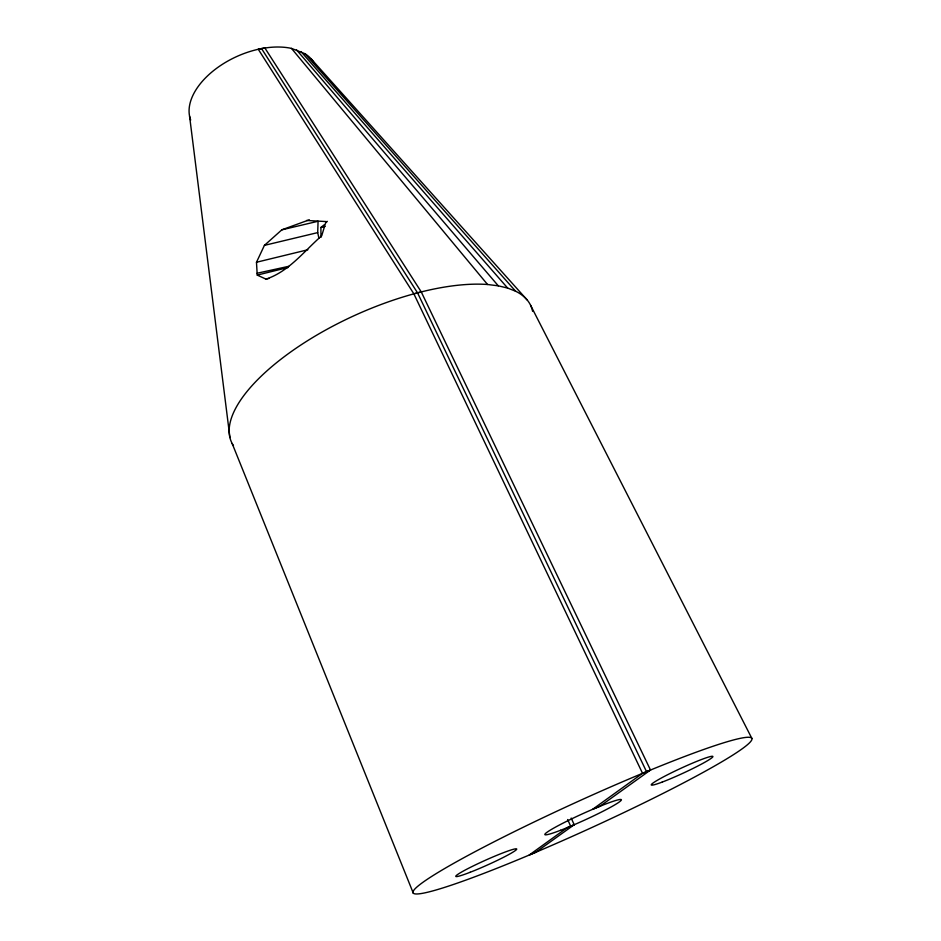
<?xml version="1.0" encoding="UTF-8"?>
<svg xmlns="http://www.w3.org/2000/svg" width="941" height="941" viewBox="0 0 941 941"><rect width="100%" height="100%" fill="white"/><g stroke="black" fill="none" stroke-linecap="round" stroke-linejoin="round"><path stroke-width="1.41" d="M318.905 238.226L317.705 232.615L318.07 221.264L281.829 229.827L264.421 245.366L256.481 262.257L257.234 275.09L265.997 279.136L268.844 278.43M327.339 221.347L325.527 223.099L321.74 235.732C304.108 251.129 289.075 271.443 265.997 279.136M320.963 237.367L320.905 227.475L324.222 224.793M642.538 773.326L592.607 809.331L599.982 806.249L650.502 770.032L421.25 291.898L264.868 47.979L258.246 49.226L413.852 293.827L642.538 773.326L650.502 770.032M574.198 824.728L535.747 852.299L529.16 855.087L567.141 827.692L574.198 824.728L571.187 818.058M281.829 229.827L309.318 219.806M413.852 293.827L421.25 291.898M257.234 275.09L288.087 267.491M256.481 262.257L307.86 249.765M264.421 245.366L317.705 232.615M320.905 227.475L325.08 226.475M257.116 273.243L288.664 266.338M326.339 221.582L306.566 220.453M233.462 445.705A164.463 64.247 -24.5 0 1 306.001 341.689A164.463 64.247 -24.5 0 1 487.556 284.5L498.283 285.829L507.658 288.075L515.609 291.216A164.463 64.247 -24.5 0 1 532.606 311.306M190.682 120.048A68.081 40.251 -24.5 0 1 218.159 67.176A68.081 40.251 -24.5 0 1 291.475 48.391L305.037 53.743A68.081 40.251 -24.5 0 1 313.859 62.529M311.495 59.271L527.101 299.897M305.037 53.743L515.609 291.216M300.991 51.543L507.658 288.075M296.462 49.744L498.283 285.829M291.475 48.391L487.556 284.5M261.563 48.603L417.557 292.863L646.526 771.667M530.595 305.296L751.906 738.485A186.2 14.727 -24.5 0 1 502.141 866.191A186.2 14.727 -24.5 0 1 493.249 842.219A186.2 14.727 -24.5 0 1 751.906 738.485M567.658 819.529L570.669 826.21M232.168 443.529L413.346 893.291M189.576 116.213L229.922 437.565M662.217 782.077A34.052 2.694 -24.8 0 0 712.502 757.234A34.052 2.694 -24.8 0 0 671.356 772.843A34.052 2.694 -24.8 0 0 662.217 782.077M560.577 830.28A42.027 3.305 -24.5 0 0 621.178 800.321A42.027 3.305 -24.5 0 0 567.611 820.846A42.027 3.305 -24.5 0 0 560.577 830.28M470.194 872.26A33.358 2.576 -24.2 0 0 516.703 849.205A33.358 2.576 -24.2 0 0 471.911 866.602A33.358 2.576 -24.2 0 0 470.194 872.26"/></g></svg>
